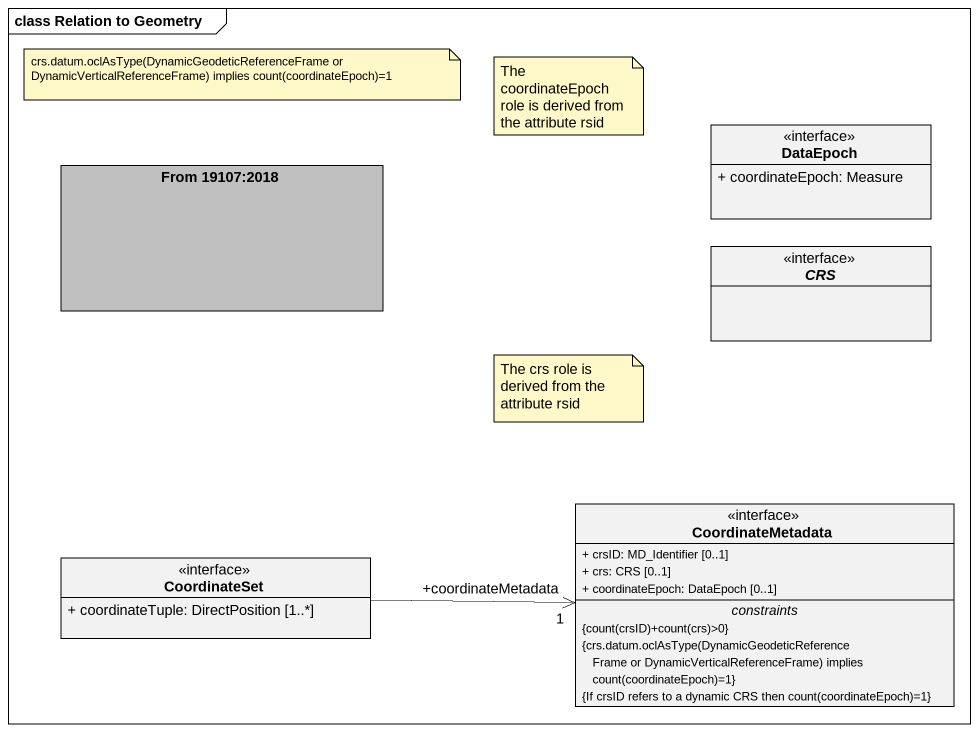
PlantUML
@startuml
mainframe class Relation to Geometry
allowmixing
hide circle
hide empty members
skinparam classAttributeIconSize 0
rectangle "From 19107:2018" as From_19107_2018 #C0C0C0
class DataEpoch <<interface>> {
  + coordinateEpoch: Measure
}
abstract class CRS <<interface>>
class CoordinateMetadata <<interface>> {
  + crsID: MD_Identifier [0..1]
  + crs: CRS [0..1]
  + coordinateEpoch: DataEpoch [0..1]
  -- constraints --
  {field} {count(crsID)+count(crs)>0}
  {field} {crs.datum.oclAsType(DynamicGeodeticReferenceFrame or DynamicVerticalReferenceFrame) implies count(coordinateEpoch)=1}
  {field} {If crsID refers to a dynamic CRS then count(coordinateEpoch)=1}
}
class CoordinateSet <<interface>> {
  + coordinateTuple: DirectPosition [1..*]
}
CoordinateMetadata "+coordinateMetadata\n1" <-left- CoordinateSet
note as N1
  crs.datum.oclAsType(DynamicGeodeticReferenceFrame or DynamicVerticalReferenceFrame) implies count(coordinateEpoch)=1
end note
note as N2
  The coordinateEpoch role is derived from the attribute rsid
end note
note as N3
  The crs role is derived from the attribute rsid
end note
@enduml
